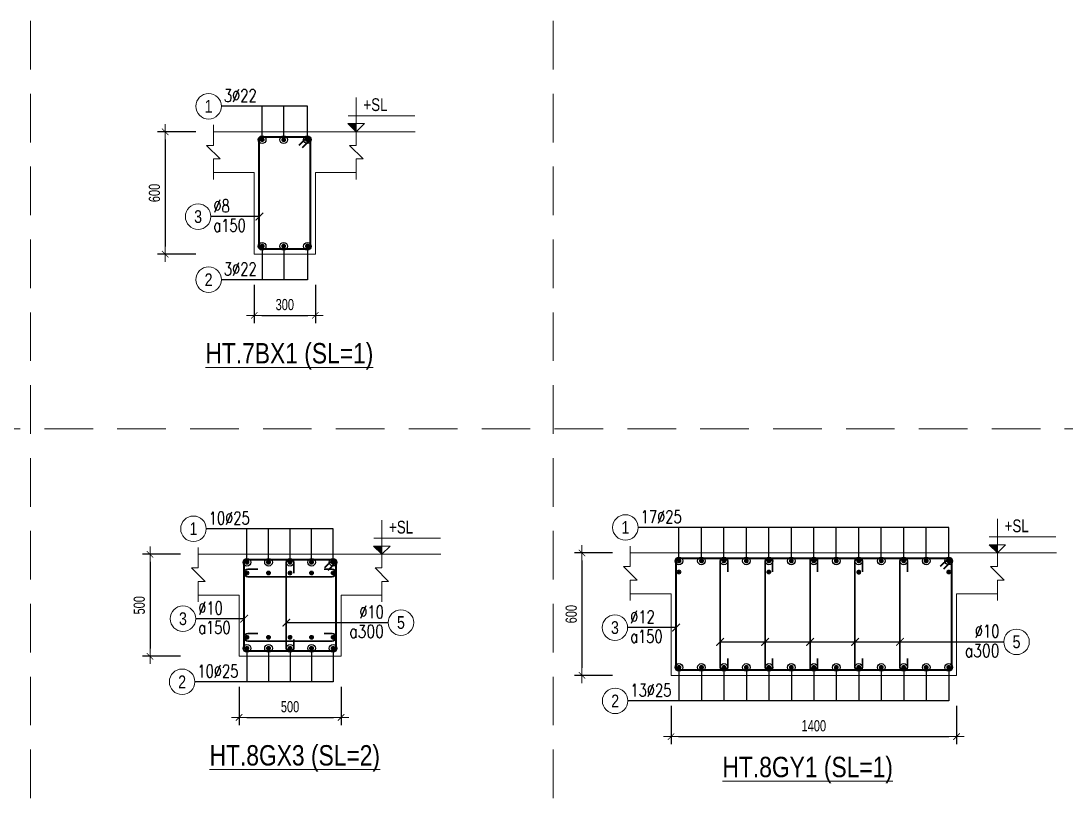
# Model space of a CAD drawing. Header units: millimetres. Extents: x 225489 to 327520, y -235866 to -221866.
# Drawn here: x 272615 to 277738, y -225666 to -221866 of the extents above; entities that cross this region are included whole.
import ezdxf
from ezdxf.enums import TextEntityAlignment as Align

# ---------------------------------------------------------------- set-up
doc = ezdxf.new("R2010")
doc.units = ezdxf.units.MM
doc.header["$PDMODE"] = 3
doc.linetypes.add('HIDDEN2', pattern=[4.762499999999999, 3.175, -1.5875])
doc.layers.get('0').update_dxf_attribs({"lineweight": 20})
doc.layers.get('Defpoints').update_dxf_attribs({"color": 151, "lineweight": 9})
for name, color, linetype, lineweight in [('NDC_S_ANNO', 7, 'Continuous', 20), ('NDC_S_CONTINUOUS', 3, 'Continuous', 20), ('NDC_S_DIM', 1, 'Continuous', 15), ('NDC_S_HIDDEN', 8, 'HIDDEN2', 13), ('NDC_S_REBAR', 4, 'Continuous', 35), ('NDC_S_STIRRUP', 4, 'Continuous', 40), ('NDC_S_TEXT SYMBOL', 7, 'Continuous', 20), ('NDC_S_THIN LINE', 8, 'Continuous', 9), ('NDC_S_VN TEXT', 7, 'Continuous', 20)]:
    doc.layers.add(name, color=color, linetype=linetype, lineweight=lineweight)
doc.styles.add('ARIAL', font='arial.ttf', dxfattribs={"width": 0.8})
doc.styles.add('NDC_ANNO', font='', dxfattribs={"width": 0.8})
doc.styles.add('NDC_DIM', font='', dxfattribs={"width": 0.75})
doc.styles.add('NDC_EN TXT', font='romans.shx', dxfattribs={"width": 0.8})
doc.styles.get('NDC_ANNO').set_extended_font_data('Dotum')
doc.styles.get('NDC_DIM').set_extended_font_data('Dotum')
doc.dimstyles.new('NDC_dim_25', dxfattribs={"dimscale": 25, "dimtxt": 2.2, "dimasz": 1.5, "dimexe": 1.5, "dimexo": 2.5, "dimgap": 1, "dimtad": 1, "dimdec": 0, "dimzin": 0, "dimdsep": 46, "dimtxsty": 'NDC_DIM', "dimblk": 'DIMMARK', "dimcen": 0.09, "dimdle": 1.2, "dimclrd": 1, "dimclre": 1, "dimclrt": 3, "dimadec": 0, "dimazin": 0, "dimtfac": 1, "dimtdec": 0, "dimtix": 1, "dimtofl": 0, "dimtmove": 0, "dimatfit": 3, "dimfxl": 6, "dimfxlon": 1, "dimtolj": 1, "dimtzin": 0, "dimarcsym": 0})

# ---------------------------------------------------------------- blocks, each defined once
blk = doc.blocks.new('kata_block_TD')
at = {"color": 6, "linetype": 'ByBlock', "lineweight": -2, "style": 'ARIAL', "width": 0.8}
blk.add_attdef('SECTDET2', text='', height=5, dxfattribs=at).set_placement((0, 7.970649532882817), align=Align.CENTER)
at = {"color": 0, "linetype": 'ByBlock', "lineweight": -2, "style": 'ARIAL', "width": 0.8}
blk.add_attdef('SECTDET1', text='', height=5, dxfattribs=at).set_placement((0, 1.470649532882817), align=Align.CENTER)
at = {"color": 3, "lineweight": 25, "style": 'ARIAL', "width": 0.8}
blk.add_attdef('SSCALE', text='', height=2.5, dxfattribs=at).set_placement((0, -3.998868953555331), align=Align.CENTER)
blk = doc.blocks.new('kata_block_CT')
at = {"layer": 'NDC_S_ANNO'}
blk.add_hatch(color=3, dxfattribs=at).paths.add_polyline_path([(0, 1.596954857557648), (-1.612010908633238, 1.596954857557648), (0, 0)])
at = {"layer": 'NDC_S_ANNO', "ltscale": 50}
h = blk.add_hatch(dxfattribs=at)
h.set_pattern_fill('ANSI31', color=256, scale=1.406250541793835, style=0)
h.set_pattern_definition([(45.00000000000001, (0, 5.456968210637569e-12), (-3.157122508925224, 3.157122508925225), [])])
h.paths.add_polyline_path([(0, 1.596954857557648), (0, 0), (1.612010908924276, 1.596954857557648)])
for p, q in [((-1.592704896858777, 3.140833880479477), (11.46947077315417, 3.140833880479477)), ((11.56125648126181, 5.456968210637569e-12), (-1.63869572513795, 5.456968210637569e-12))]:
    blk.add_line(p, q, dxfattribs=at)
for points in [[(0, 6.69495074864426), (0, 0)], [(0, 0), (-1.612010908924276, 1.596954857557648), (0, 1.596954857557648)], [(0, 0), (1.612010908924276, 1.596954857557648), (0, 1.596954857557648)]]:
    blk.add_lwpolyline(points, dxfattribs=at)
at = {"layer": 'NDC_S_ANNO', "color": 8, "ltscale": 50}
blk.add_lwpolyline([(0, 0), (-1.612010908633238, 1.596954857557648), (0, 1.596954857557648)], dxfattribs=at)
at = {"layer": 'NDC_S_TEXT SYMBOL', "color": 3, "style": 'NDC_ANNO', "width": 0.8}
blk.add_attdef('CT', (1.409564409346785, 4.068271311703938), '', height=2.5, dxfattribs=at)
blk = doc.blocks.new('DIMMARK')
at = {"layer": 'NDC_S_DIM', "color": 1}
blk.add_line((-1.5, 0), (1, 0), dxfattribs=at)
at = {"layer": 'NDC_S_DIM', "color": 2, "const_width": 0.1}
blk.add_lwpolyline([(-0.4242640687119285, -0.4242640687119285), (0.4242640687119285, 0.4242640687119285)], dxfattribs=at)
blk = doc.blocks.new('*D178')
at = {"layer": 'Defpoints', "color": 0, "transparency": 16777216}
for p in [(273758.4289635344, -223009.3474996895), (274058.4289635344, -223009.3474996895), (274058.4289635344, -223309.3474996895)]:
    blk.add_point(p, dxfattribs=at)
at = {"layer": 'NDC_S_DIM', "color": 1, "lineweight": -2, "transparency": 16777216}
for p, q in [((273758.4289635344, -223159.3474996895), (273758.4289635344, -223346.8474996895)), ((274058.4289635344, -223159.3474996895), (274058.4289635344, -223346.8474996895)), ((273795.9289635344, -223309.3474996895), (274020.9289635344, -223309.3474996895))]:
    blk.add_line(p, q, dxfattribs=at)
at = {"layer": 'NDC_S_DIM', "color": 1, "lineweight": -2, "transparency": 16777216, "xscale": 37.5, "yscale": 37.5, "zscale": 37.5, "rotation": 180}
blk.add_blockref('DIMMARK', (273758.4289635344, -223309.3474996895), dxfattribs=at)
at = {"layer": 'NDC_S_DIM', "color": 1, "lineweight": -2, "transparency": 16777216, "xscale": 37.5, "yscale": 37.5, "zscale": 37.5}
blk.add_blockref('DIMMARK', (274058.4289635344, -223309.3474996895), dxfattribs=at)
at = {"layer": 'NDC_S_DIM', "color": 3, "transparency": 16777216, "insert": (273908.4289635344, -223256.8474996895), "char_height": 55.00000000000001, "attachment_point": 5, "style": 'NDC_DIM'}
blk.add_mtext('\\A1;300', dxfattribs=at)
blk = doc.blocks.new('*D179')
at = {"layer": 'Defpoints', "color": 0, "transparency": 16777216}
for p in [(273828.1020880787, -222409.3474996895), (273322.1020880787, -223009.3474996895), (273828.1020880787, -223009.3474996895)]:
    blk.add_point(p, dxfattribs=at)
at = {"layer": 'NDC_S_DIM', "color": 1, "lineweight": -2, "transparency": 16777216}
for p, q in [((273472.1020880787, -222409.3474996895), (273284.6020880787, -222409.3474996895)), ((273322.1020880787, -222446.8474996895), (273322.1020880787, -222971.8474996895)), ((273472.1020880787, -223009.3474996895), (273284.6020880787, -223009.3474996895))]:
    blk.add_line(p, q, dxfattribs=at)
at = {"layer": 'NDC_S_DIM', "color": 1, "lineweight": -2, "transparency": 16777216, "xscale": 37.5, "yscale": 37.5, "zscale": 37.5}
for p, rotation in [((273322.1020880787, -222409.3474996895), 90), ((273322.1020880787, -223009.3474996895), 270)]:
    blk.add_blockref('DIMMARK', p, dxfattribs=dict(at, rotation=rotation))
at = {"layer": 'NDC_S_DIM', "color": 3, "transparency": 16777216, "insert": (273269.6020880788, -222709.3474996895), "char_height": 55.00000000000001, "attachment_point": 5, "rotation": 90, "style": 'NDC_DIM'}
blk.add_mtext('\\A1;600', dxfattribs=at)
blk = doc.blocks.new('kata_block_THEP')
at = {"layer": 'NDC_S_REBAR', "color": 0}
for p, q in [((-0.5, 0), (0.5, 0)), ((-0.3535533905960619, 0.353553390592424), (0.3535533905960619, -0.353553390592424)), ((0.3535533905960619, 0.353553390592424), (-0.3535533905960619, -0.353553390592424)), ((0, 0.5), (0, -0.5))]:
    blk.add_line(p, q, dxfattribs=at)
at = {"layer": 'NDC_S_REBAR', "color": 0, "const_width": 0.08333333333333334}
blk.add_lwpolyline([(-0.5, -1.818989403545856e-12, 1), (0.5000000000145519, -1.818989403545856e-12, 1), (-0.5, -1.818989403545856e-12, 1)], format="xyb", dxfattribs=at)
blk = doc.blocks.new('*U11')
blk.add_circle((-2.5, 0), 2.5)
at = {"layer": 'NDC_S_VN TEXT', "color": 3, "style": 'NDC_EN TXT', "width": 0.75}
blk.add_attdef('DK1', (0.5, 0.8455043070534884), '', height=2.5, dxfattribs=at)
at = {"layer": 'NDC_S_VN TEXT', "color": 7, "style": 'ARIAL', "width": 0.8}
blk.add_attdef('SH2', text='', height=2.5, dxfattribs=at).set_placement((-2.5, 0), align=Align.MIDDLE)
blk = doc.blocks.new('*U12')
blk.add_circle((-2.5, 0), 2.5)
at = {"layer": 'NDC_S_VN TEXT', "color": 3, "style": 'NDC_EN TXT', "width": 0.75}
for tag, p in [('DK1', (0.5, 0.8455043070534884)), ('KC1', (0.5, -2.972544307831413))]:
    blk.add_attdef(tag, p, '', height=2.5, dxfattribs=at)
at = {"layer": 'NDC_S_VN TEXT', "color": 7, "style": 'ARIAL', "width": 0.8}
blk.add_attdef('SH2', text='', height=2.5, dxfattribs=at).set_placement((-2.5, 0), align=Align.MIDDLE)
blk = doc.blocks.new('*D184')
at = {"layer": 'Defpoints', "color": 0, "transparency": 16777216}
for p in [(273684.1379715367, -224980.4652427769), (274184.1379715367, -224980.4652427769), (274184.1379715367, -225280.4652427769)]:
    blk.add_point(p, dxfattribs=at)
at = {"layer": 'NDC_S_DIM', "color": 1, "lineweight": -2, "transparency": 16777216}
for p, q in [((273684.1379715367, -225130.4652427769), (273684.1379715367, -225317.9652427769)), ((274184.1379715367, -225130.4652427769), (274184.1379715367, -225317.9652427769)), ((273721.6379715367, -225280.4652427769), (274146.6379715367, -225280.4652427769))]:
    blk.add_line(p, q, dxfattribs=at)
at = {"layer": 'NDC_S_DIM', "color": 1, "lineweight": -2, "transparency": 16777216, "xscale": 37.5, "yscale": 37.5, "zscale": 37.5, "rotation": 180}
blk.add_blockref('DIMMARK', (273684.1379715367, -225280.4652427769), dxfattribs=at)
at = {"layer": 'NDC_S_DIM', "color": 1, "lineweight": -2, "transparency": 16777216, "xscale": 37.5, "yscale": 37.5, "zscale": 37.5}
blk.add_blockref('DIMMARK', (274184.1379715367, -225280.4652427769), dxfattribs=at)
at = {"layer": 'NDC_S_DIM', "color": 3, "transparency": 16777216, "insert": (273934.1379715367, -225227.9652427769), "char_height": 55.00000000000001, "attachment_point": 5, "style": 'NDC_DIM'}
blk.add_mtext('\\A1;500', dxfattribs=at)
blk = doc.blocks.new('*D185')
at = {"layer": 'Defpoints', "color": 0, "transparency": 16777216}
for p in [(273753.811096081, -224480.4652427769), (273247.811096081, -224980.4652427769), (273753.811096081, -224980.4652427769)]:
    blk.add_point(p, dxfattribs=at)
at = {"layer": 'NDC_S_DIM', "color": 1, "lineweight": -2, "transparency": 16777216}
for p, q in [((273397.811096081, -224480.4652427769), (273210.311096081, -224480.4652427769)), ((273247.811096081, -224517.9652427769), (273247.811096081, -224942.9652427769)), ((273397.811096081, -224980.4652427769), (273210.311096081, -224980.4652427769))]:
    blk.add_line(p, q, dxfattribs=at)
at = {"layer": 'NDC_S_DIM', "color": 1, "lineweight": -2, "transparency": 16777216, "xscale": 37.5, "yscale": 37.5, "zscale": 37.5}
for p, rotation in [((273247.811096081, -224480.4652427769), 90), ((273247.811096081, -224980.4652427769), 270)]:
    blk.add_blockref('DIMMARK', p, dxfattribs=dict(at, rotation=rotation))
at = {"layer": 'NDC_S_DIM', "color": 3, "transparency": 16777216, "insert": (273195.311096081, -224730.4652427768), "char_height": 55.00000000000001, "attachment_point": 5, "rotation": 90, "style": 'NDC_DIM'}
blk.add_mtext('\\A1;500', dxfattribs=at)
blk = doc.blocks.new('*U15')
blk.add_circle((2.5, 0), 2.5)
at = {"layer": 'NDC_S_VN TEXT', "color": 3, "style": 'NDC_EN TXT'}
for tag, width, p in [('DK2', 0.75, (-0.85, 0.8455043070534884)), ('KC2', 0.8, (-0.85, -2.972544307831413))]:
    blk.add_attdef(tag, text='', height=2.5, dxfattribs=dict(at, width=width)).set_placement(p, align=Align.RIGHT)
at = {"layer": 'NDC_S_VN TEXT', "color": 7, "style": 'ARIAL', "width": 0.8}
blk.add_attdef('SH3', text='', height=2.5, dxfattribs=at).set_placement((2.5, 0), align=Align.MIDDLE)
blk = doc.blocks.new('*D187')
at = {"layer": 'Defpoints', "color": 0, "transparency": 16777216}
for p in [(275801.4469965673, -225073.9738189864), (277201.4469965673, -225073.9738189864), (277201.4469965673, -225373.9738189864)]:
    blk.add_point(p, dxfattribs=at)
at = {"layer": 'NDC_S_DIM', "color": 1, "lineweight": -2, "transparency": 16777216}
for p, q in [((275801.4469965673, -225223.9738189864), (275801.4469965673, -225411.4738189864)), ((277201.4469965673, -225223.9738189864), (277201.4469965673, -225411.4738189864)), ((275838.9469965673, -225373.9738189864), (277163.9469965673, -225373.9738189864))]:
    blk.add_line(p, q, dxfattribs=at)
at = {"layer": 'NDC_S_DIM', "color": 1, "lineweight": -2, "transparency": 16777216, "xscale": 37.5, "yscale": 37.5, "zscale": 37.5, "rotation": 180}
blk.add_blockref('DIMMARK', (275801.4469965673, -225373.9738189864), dxfattribs=at)
at = {"layer": 'NDC_S_DIM', "color": 1, "lineweight": -2, "transparency": 16777216, "xscale": 37.5, "yscale": 37.5, "zscale": 37.5}
blk.add_blockref('DIMMARK', (277201.4469965673, -225373.9738189864), dxfattribs=at)
at = {"layer": 'NDC_S_DIM', "color": 3, "transparency": 16777216, "insert": (276501.4469965673, -225321.4738189864), "char_height": 55.00000000000001, "attachment_point": 5, "style": 'NDC_DIM'}
blk.add_mtext('\\A1;1400', dxfattribs=at)
blk = doc.blocks.new('*D186')
at = {"layer": 'Defpoints', "color": 0, "transparency": 16777216}
for p in [(275871.1201211116, -224473.9738189864), (275365.1201211116, -225073.9738189864), (275871.1201211116, -225073.9738189864)]:
    blk.add_point(p, dxfattribs=at)
at = {"layer": 'NDC_S_DIM', "color": 1, "lineweight": -2, "transparency": 16777216}
for p, q in [((275515.1201211116, -224473.9738189864), (275327.6201211116, -224473.9738189864)), ((275365.1201211116, -224511.4738189864), (275365.1201211116, -225036.4738189864)), ((275515.1201211116, -225073.9738189864), (275327.6201211116, -225073.9738189864))]:
    blk.add_line(p, q, dxfattribs=at)
at = {"layer": 'NDC_S_DIM', "color": 1, "lineweight": -2, "transparency": 16777216, "xscale": 37.5, "yscale": 37.5, "zscale": 37.5}
for p, rotation in [((275365.1201211116, -224473.9738189864), 90), ((275365.1201211116, -225073.9738189864), 270)]:
    blk.add_blockref('DIMMARK', p, dxfattribs=dict(at, rotation=rotation))
at = {"layer": 'NDC_S_DIM', "color": 3, "transparency": 16777216, "insert": (275312.6201211117, -224773.9738189863), "char_height": 55.00000000000001, "attachment_point": 5, "rotation": 90, "style": 'NDC_DIM'}
blk.add_mtext('\\A1;600', dxfattribs=at)

msp = doc.modelspace()

# ---------------------------------------------------------------- linework, layer by layer
at = {"layer": 'NDC_S_CONTINUOUS'}
for points in [[(273558.4289635344, -222409.3474996895), (273758.4289635344, -222409.3474996895), (273758.4289635344, -222409.3474996895), (274058.4289635344, -222409.3474996895), (274058.4289635344, -222409.3474996895), (274258.4289635344, -222409.3474996895)], [(273558.4289635344, -222609.3474996895), (273758.4289635344, -222609.3474996895), (273758.4289635344, -223009.3474996895), (274058.4289635344, -223009.3474996895), (274058.4289635344, -222609.3474996895), (274258.4289635344, -222609.3474996895)], [(273484.1379715367, -224480.4652427769), (273684.1379715367, -224480.4652427769), (273684.1379715367, -224480.4652427769), (274184.1379715367, -224480.4652427769), (274184.1379715367, -224480.4652427769), (274384.1379715367, -224480.4652427769)], [(275601.4469965673, -224473.9738189864), (275801.4469965673, -224473.9738189864), (275801.4469965673, -224473.9738189864), (277201.4469965673, -224473.9738189864), (277201.4469965673, -224473.9738189864), (277401.4469965673, -224473.9738189864)], [(273484.1379715367, -224680.4652427769), (273684.1379715367, -224680.4652427769), (273684.1379715367, -224980.4652427769), (274184.1379715367, -224980.4652427769), (274184.1379715367, -224680.4652427769), (274384.1379715367, -224680.4652427769)], [(275601.4469965673, -224673.9738189864), (275801.4469965673, -224673.9738189864), (275801.4469965673, -225073.9738189864), (277201.4469965673, -225073.9738189864), (277201.4469965673, -224673.9738189864), (277401.4469965673, -224673.9738189864)]]:
    msp.add_lwpolyline(points, dxfattribs=at)
at = {"layer": 'NDC_S_HIDDEN', "ltscale": 75}
for p, q in [((272662.4073254426, -221865.8761660784), (272662.4073254426, -235865.8761660625)), ((275223.9182628111, -221865.8761660784), (275223.9182628111, -235865.8761660625)), ((285469.9620122854, -223865.8761660761), (267539.3854507055, -223865.8761660761))]:
    msp.add_line(p, q, dxfattribs=at)
at = {"layer": 'NDC_S_REBAR'}
for points in [[(273952.5699715367, -224572.8099327102), (273952.5699715367, -224523.8967629003, 0.9999999999999999), (273915.7059715366, -224523.8967629003), (273915.7059715366, -224937.0332427768, 0.9999999999999999), (273952.5699715367, -224937.0332427768), (273952.5699715367, -224897.776351768, -0.414213562)], [(276079.3453334313, -224566.3185089197), (276079.3453334313, -224517.4053391098, 0.9999999999999999), (276042.4813334313, -224517.4053391098), (276042.4813334313, -225030.5418189863, 0.9999999999999999), (276079.3453334313, -225030.5418189863), (276079.3453334313, -224991.2849279775, -0.414213562)], [(276299.4126597033, -224566.3185089197), (276299.4126597033, -224517.4053391098, 0.9999999999999999), (276262.5486597033, -224517.4053391098), (276262.5486597033, -225030.5418189863, 0.9999999999999999), (276299.4126597033, -225030.5418189863), (276299.4126597033, -224991.2849279775, -0.414213562)], [(276519.7459930407, -224566.3185089197), (276519.7459930407, -224517.4053391099, 0.9999999999999999), (276482.8819930406, -224517.4053391099), (276482.8819930406, -225030.5418189863, 0.9999999999999999), (276519.7459930407, -225030.5418189863), (276519.7459930407, -224991.2849279775, -0.414213562)], [(276740.079326378, -224566.3185089197), (276740.079326378, -224517.4053391099, 0.9999999999999999), (276703.2153263781, -224517.4053391099), (276703.2153263781, -225030.5418189863, 0.9999999999999999), (276740.079326378, -225030.5418189863), (276740.079326378, -224991.2849279775, -0.414213562)], [(276960.4126597114, -224566.3185089197), (276960.4126597114, -224517.4053391099, 0.9999999999999999), (276923.5486597113, -224517.4053391099), (276923.5486597113, -225030.5418189864, 0.9999999999999999), (276960.4126597114, -225030.5418189864), (276960.4126597114, -224991.2849279775, -0.414213562)], [(273776.4831413467, -224553.6912818631), (273727.5699715369, -224553.6912818631, 0.9999999999999999), (273727.5699715369, -224590.5552818632), (274140.7059715368, -224590.5552818632, 0.9999999999999999), (274140.7059715368, -224553.6912818631), (274101.449080528, -224553.6912818631, -0.414213562)], [(273776.4831413467, -224868.9819732263), (273727.5699715369, -224868.9819732263, 0.9999999999999999), (273727.5699715369, -224905.8459732264), (274140.7059715368, -224905.8459732264, 0.9999999999999999), (274140.7059715368, -224868.9819732263), (274101.449080528, -224868.9819732263, -0.414213562)]]:
    msp.add_lwpolyline(points, format="xyb", dxfattribs=at)
at = {"layer": 'NDC_S_STIRRUP'}
for points in [[(273979.4289635344, -222474.3474996895), (274019.4289635344, -222434.3474996895, -0.414213562), (274033.4289635344, -222448.3474996895), (274033.4289635344, -222970.3474996895, -0.414213562), (274019.4289635344, -222984.3474996895), (273797.4289635344, -222984.3474996895, -0.414213562), (273783.4289635344, -222970.3474996895), (273783.4289635344, -222448.3474996895, -0.414213562), (273797.4289635344, -222434.3474996895), (274019.4289635344, -222434.3474996895, -0.414213562), (274033.4289635344, -222448.3474996895), (273993.4289635344, -222488.3474996895)], [(274105.1379715367, -224545.4652427769), (274145.1379715367, -224505.4652427769, -0.414213562), (274159.1379715367, -224519.4652427769), (274159.1379715367, -224941.4652427769, -0.414213562), (274145.1379715367, -224955.4652427769), (273723.1379715367, -224955.4652427769, -0.414213562), (273709.1379715367, -224941.4652427769), (273709.1379715367, -224519.4652427769, -0.414213562), (273723.1379715367, -224505.4652427769), (274145.1379715367, -224505.4652427769, -0.414213562), (274159.1379715367, -224519.4652427769), (274119.1379715367, -224559.4652427769)], [(277122.4469965673, -224538.9738189864), (277162.4469965673, -224498.9738189864, -0.414213562), (277176.4469965673, -224512.9738189864), (277176.4469965673, -225034.9738189864, -0.414213562), (277162.4469965673, -225048.9738189864), (275840.4469965673, -225048.9738189864, -0.414213562), (275826.4469965673, -225034.9738189864), (275826.4469965673, -224512.9738189864, -0.414213562), (275840.4469965673, -224498.9738189864), (277162.4469965673, -224498.9738189864, -0.414213562), (277176.4469965673, -224512.9738189864), (277136.4469965673, -224552.9738189864)]]:
    msp.add_lwpolyline(points, format="xyb", dxfattribs=at)
at = {"layer": 'NDC_S_THIN LINE'}
for points in [[(273558.4289635344, -222642.6808330229), (273558.4289635344, -222542.6808330229), (273591.7622968678, -222542.6808330229), (273525.0956302011, -222476.0141663562), (273558.4289635344, -222476.0141663562), (273558.4289635344, -222376.0141663562)], [(274258.4289635344, -222642.6808330229), (274258.4289635344, -222542.6808330229), (274291.7622968678, -222542.6808330229), (274225.0956302011, -222476.0141663562), (274258.4289635344, -222476.0141663562), (274258.4289635344, -222376.0141663562)], [(273484.1379715367, -224713.7985761102), (273484.1379715367, -224613.7985761102), (273517.47130487, -224613.7985761102), (273450.8046382033, -224547.1319094435), (273484.1379715367, -224547.1319094435), (273484.1379715367, -224447.1319094435)], [(274384.1379715367, -224713.7985761102), (274384.1379715367, -224613.7985761102), (274417.47130487, -224613.7985761102), (274350.8046382033, -224547.1319094435), (274384.1379715367, -224547.1319094435), (274384.1379715367, -224447.1319094435)], [(275601.4469965673, -224707.3071523197), (275601.4469965673, -224607.3071523197), (275634.7803299006, -224607.3071523197), (275568.113663234, -224540.640485653), (275601.4469965674, -224540.640485653), (275601.4469965674, -224440.640485653)], [(277401.4469965673, -224707.3071523197), (277401.4469965673, -224607.3071523197), (277434.7803299006, -224607.3071523197), (277368.113663234, -224540.640485653), (277401.4469965674, -224540.640485653), (277401.4469965674, -224440.640485653)]]:
    msp.add_lwpolyline(points, dxfattribs=at)

# ---------------------------------------------------------------- block references
at = {"layer": 'NDC_S_REBAR', "xscale": 22, "yscale": 22, "zscale": 22}
for p in [(273797.4289635344, -222448.3474996895), (274019.4289635344, -222448.3474996895), (273797.4289635344, -222970.3474996895), (273902.9289635344, -222970.3474996895), (274019.4289635344, -222970.3474996895), (273723.1379715367, -224519.4652427769), (274145.1379715367, -224519.4652427769), (275840.4469965673, -224512.9738189864), (275950.613663234, -224512.9738189864), (276060.7803299006, -224512.9738189864), (276170.9469965673, -224512.9738189864), (276281.113663234, -224512.9738189864), (276391.2803299006, -224512.9738189864), (276501.4469965673, -224512.9738189864), (276611.613663234, -224512.9738189864), (276721.7803299006, -224512.9738189864), (276831.9469965673, -224512.9738189864), (276942.113663234, -224512.9738189864), (277052.2803299006, -224512.9738189864), (277162.4469965673, -224512.9738189864), (273723.1379715367, -224572.1232818631), (274145.1379715367, -224572.1232818631), (275840.4469965673, -224567.4467240722), (276281.113663234, -224567.4467240722), (276721.6473263779, -224568.276010166), (277162.4469965673, -224567.4467240722), (273723.1379715367, -224887.4139732263), (273828.6379715367, -224887.4139732263), (273934.1379715367, -224887.4139732263), (274039.6379715367, -224887.4139732263), (274145.1379715367, -224887.4139732263), (273723.1379715367, -224941.4652427769), (273828.6379715367, -224941.4652427769), (273934.1379715367, -224941.4652427769), (274039.6379715367, -224941.4652427769), (274145.1379715367, -224941.4652427769), (275840.4469965673, -225034.9738189864), (275950.613663234, -225034.9738189864), (276060.7803299006, -225034.9738189864), (276170.9469965673, -225034.9738189864), (276281.113663234, -225034.9738189864), (276391.2803299006, -225034.9738189864), (276501.4469965673, -225034.9738189864), (276611.613663234, -225034.9738189864), (276721.7803299006, -225034.9738189864), (276831.9469965673, -225034.9738189864), (276942.113663234, -225034.9738189864), (277052.2803299006, -225034.9738189864), (277162.4469965673, -225034.9738189864)]:
    msp.add_blockref('kata_block_THEP', p, dxfattribs=at)
at = {"layer": 'NDC_S_REBAR', "xscale": -22, "yscale": 22, "zscale": 22, "rotation": 180}
for p in [(273902.9289635344, -222448.3474996895), (273828.6379715367, -224519.4652427769), (273934.1379715367, -224519.4652427769), (274039.6379715367, -224519.4652427769), (273828.6379715367, -224572.1232818631), (273934.1379715367, -224572.1232818631), (274039.6379715367, -224572.1232818631)]:
    msp.add_blockref('kata_block_THEP', p, dxfattribs=at)
at = {"layer": 'NDC_S_THIN LINE', "xscale": 25, "yscale": 25, "zscale": 25}
for name, p, values in [('*U11', (273597.4289635344, -222284.3474996895), {'SH2': '1', 'DK1': '3%%c22'}), ('*U12', (273545.9289635344, -222825.1681702991), {'SH2': '3', 'DK1': '%%c8', 'KC1': 'a150'}), ('*U11', (273597.4289635344, -223134.3474996895), {'SH2': '2', 'DK1': '3%%c22'}), ('*U11', (273523.1379715367, -224355.4652427769), {'SH2': '1', 'DK1': '10%%c25'}), ('*U11', (275640.4469965673, -224348.9738189864), {'SH2': '1', 'DK1': '17%%c25'}), ('*U12', (273471.6379715367, -224796.2859133864), {'SH2': '3', 'DK1': '%%c10', 'KC1': 'a150'}), ('*U15', (274415.1941704009, -224815.3815056637), {'SH3': '5', 'DK2': '%%c10', 'KC2': 'a300'}), ('*U12', (275588.9469965673, -224839.7944895959), {'SH2': '3', 'DK1': '%%c12', 'KC1': 'a150'}), ('*U15', (277432.5031954315, -224909.9642258626), {'SH3': '5', 'DK2': '%%c10', 'KC2': 'a300'}), ('*U11', (273467.6795236882, -225105.4652427769), {'SH2': '2', 'DK1': '10%%c25'}), ('*U11', (275590.1380281905, -225198.9738189864), {'SH2': '2', 'DK1': '13%%c25'})]:
    msp.add_blockref(name, p, dxfattribs=at).add_auto_attribs(values)
at = {"layer": 'NDC_S_VN TEXT', "xscale": 25, "yscale": 25, "zscale": 25}
for p in [(274258.4289635344, -222409.3474996895), (274384.1379715367, -224480.4652427769), (277401.4469965673, -224473.9738189864)]:
    msp.add_blockref('kata_block_CT', p, dxfattribs=at).add_auto_attribs({'CT': '+SL'})
at = {"layer": 'NDC_S_VN TEXT'}
ref = msp.add_blockref('kata_block_TD', (273930.8441072273, -223574.2531466266), dxfattribs=dict(at, xscale=20, yscale=20, zscale=20))
ref.add_attrib('SECTDET1', '%%uHT.7BX1 (SL=1)', dxfattribs={"layer": '0', "color": 0, "linetype": 'ByBlock', "lineweight": -2, "height": 100, "style": 'ARIAL', "width": 0.8}).set_placement((273930.8441072273, -223544.8401559689), align=Align.CENTER)
ref = msp.add_blockref('kata_block_TD', (273957.3963458943, -225545.3708897139), dxfattribs=dict(at, xscale=20, yscale=20, zscale=20))
ref.add_attrib('SECTDET1', '%%uHT.8GX3 (SL=2)', dxfattribs={"layer": '0', "color": 0, "linetype": 'ByBlock', "lineweight": -2, "height": 100, "style": 'ARIAL', "width": 0.8}).set_placement((273957.3963458943, -225515.9578990562), align=Align.CENTER)
ref = msp.add_blockref('kata_block_TD', (276471.4724027971, -225602.5539007206), dxfattribs=dict(at, xscale=20, yscale=20, zscale=20))
ref.add_attrib('SECTDET1', '%%uHT.8GY1 (SL=1)', dxfattribs={"layer": '0', "color": 0, "linetype": 'ByBlock', "lineweight": -2, "height": 100, "style": 'ARIAL', "width": 0.8}).set_placement((276471.4724027971, -225573.1409100629), align=Align.CENTER)

# ---------------------------------------------------------------- dimensions: what is measured, and where the dimension line sits
at = {"layer": 'NDC_S_DIM'}
for base, p1, p2, picture, middle in [((273322.1020880787, -223009.3474996895), (273828.1020880787, -222409.3474996895), (273828.1020880787, -223009.3474996895), '*D179', (273269.6020880788, -222709.3474996895)), ((275365.1201211116, -225073.9738189864), (275871.1201211116, -224473.9738189864), (275871.1201211116, -225073.9738189864), '*D186', (275312.6201211117, -224773.9738189863)), ((273247.811096081, -224980.4652427769), (273753.811096081, -224480.4652427769), (273753.811096081, -224980.4652427769), '*D185', (273195.311096081, -224730.4652427768))]:
    dim = msp.add_linear_dim(base=base, p1=p1, p2=p2, angle=270, dimstyle='NDC_dim_25', dxfattribs=at)
    dim.commit()
    dim.dimension.update_dxf_attribs({"geometry": picture, "text_midpoint": middle})
for base, p1, p2, picture, middle in [((274058.4289635344, -223309.3474996895), (273758.4289635344, -223009.3474996895), (274058.4289635344, -223009.3474996895), '*D178', (273908.4289635344, -223256.8474996895)), ((274184.1379715367, -225280.4652427769), (273684.1379715367, -224980.4652427769), (274184.1379715367, -224980.4652427769), '*D184', (273934.1379715367, -225227.9652427769)), ((277201.4469965673, -225373.9738189864), (275801.4469965673, -225073.9738189864), (277201.4469965673, -225073.9738189864), '*D187', (276501.4469965673, -225321.4738189864))]:
    dim = msp.add_linear_dim(base=base, p1=p1, p2=p2, dimstyle='NDC_dim_25', dxfattribs=at)
    dim.commit()
    dim.dimension.update_dxf_attribs({"geometry": picture, "text_midpoint": middle})

# ---------------------------------------------------------------- leaders
at = {"layer": 'NDC_S_THIN LINE'}
for points, override in [([(273797.4289635344, -222448.3474996895), (273797.4289635344, -222284.3474996895), (273597.4289635344, -222284.3474996895)], {"dimldrblk": 'DotBlank'}), ([(273902.9289635344, -222448.3474996895), (273902.9289635344, -222284.3474996895), (273597.4289635344, -222284.3474996895)], {"dimldrblk": 'DotBlank'}), ([(274019.4289635344, -222448.3474996895), (274019.4289635344, -222284.3474996895), (273597.4289635344, -222284.3474996895)], {"dimldrblk": 'DotBlank'}), ([(273783.4289635344, -222825.1681702991), (273545.9289635344, -222825.1681702991)], {"dimldrblk": 'ArchTick'}), ([(273797.4289635344, -222970.3474996895), (273797.4289635344, -223134.3474996895), (273597.4289635344, -223134.3474996895)], {"dimldrblk": 'DotBlank'}), ([(273902.9289635344, -222970.3474996895), (273902.9289635344, -223134.3474996895), (273597.4289635344, -223134.3474996895)], {"dimldrblk": 'DotBlank'}), ([(274019.4289635344, -222970.3474996895), (274019.4289635344, -223134.3474996895), (273597.4289635344, -223134.3474996895)], {"dimldrblk": 'DotBlank'}), ([(273723.1379715367, -224519.4652427769), (273723.1379715367, -224355.4652427769), (273523.1379715367, -224355.4652427769)], {"dimldrblk": 'DotBlank'}), ([(273828.6379715367, -224519.4652427769), (273828.6379715367, -224355.4652427769), (273523.1379715367, -224355.4652427769)], {"dimldrblk": 'DotBlank'}), ([(273934.1379715368, -224519.4652427768), (273934.1379715368, -224355.4652427768), (273523.1379715367, -224355.4652427769)], {"dimldrblk": 'DotBlank'}), ([(274039.6379715368, -224519.4652427768), (274039.6379715368, -224355.4652427768), (273523.1379715367, -224355.4652427769)], {"dimldrblk": 'DotBlank'}), ([(274145.1379715367, -224519.4652427769), (274145.1379715367, -224355.4652427769), (273523.1379715367, -224355.4652427769)], {"dimldrblk": 'DotBlank'}), ([(275840.4469965673, -224512.9738189864), (275840.4469965673, -224348.9738189864), (275640.4469965673, -224348.9738189864)], {"dimldrblk": 'DotBlank'}), ([(277162.4469965673, -224512.9738189864), (277162.4469965673, -224348.9738189864), (275640.4469965673, -224348.9738189864)], {"dimldrblk": 'DotBlank'}), ([(275950.6136632341, -224512.9738189864), (275950.6136632341, -224348.9738189864), (275750.6136632341, -224348.9738189864)], {"dimldrblk": 'DotBlank'}), ([(276060.7803299006, -224512.9738189864), (276060.7803299006, -224348.9738189864), (275860.7803299006, -224348.9738189864)], {"dimldrblk": 'DotBlank'}), ([(276170.9469965673, -224512.9738189864), (276170.9469965673, -224348.9738189864), (275970.9469965673, -224348.9738189864)], {"dimldrblk": 'DotBlank'}), ([(276281.1136632341, -224512.9738189864), (276281.1136632341, -224348.9738189864), (276081.1136632341, -224348.9738189864)], {"dimldrblk": 'DotBlank'}), ([(276391.2803299006, -224512.9738189864), (276391.2803299006, -224348.9738189864), (276191.2803299006, -224348.9738189864)], {"dimldrblk": 'DotBlank'}), ([(276501.4469965673, -224512.9738189864), (276501.4469965673, -224348.9738189864), (276301.4469965673, -224348.9738189864)], {"dimldrblk": 'DotBlank'}), ([(276611.613663234, -224512.9738189864), (276611.613663234, -224348.9738189864), (276411.613663234, -224348.9738189864)], {"dimldrblk": 'DotBlank'}), ([(276721.7803299008, -224512.9738189864), (276721.7803299008, -224348.9738189864), (276521.7803299008, -224348.9738189864)], {"dimldrblk": 'DotBlank'}), ([(276831.9469965675, -224512.9738189864), (276831.9469965675, -224348.9738189864), (276631.9469965675, -224348.9738189864)], {"dimldrblk": 'DotBlank'}), ([(276942.113663234, -224512.9738189864), (276942.113663234, -224348.9738189864), (276742.113663234, -224348.9738189864)], {"dimldrblk": 'DotBlank'}), ([(277052.2803299008, -224512.9738189864), (277052.2803299008, -224348.9738189864), (276852.2803299008, -224348.9738189864)], {"dimldrblk": 'DotBlank'}), ([(273709.1379715367, -224796.2859133864), (273471.6379715367, -224796.2859133864)], {"dimldrblk": 'ArchTick'}), ([(273915.7059715366, -224815.3815056637), (274415.1941704009, -224815.3815056637)], {"dimldrblk": 'ArchTick'}), ([(275826.4469965673, -224839.7944895959), (275588.9469965673, -224839.7944895959)], {"dimldrblk": 'ArchTick'}), ([(276042.4813334313, -224909.9642258626), (277432.5031954315, -224909.9642258626)], {"dimldrblk": 'ArchTick'}), ([(276262.5486597033, -224909.9642258626), (277432.5031954315, -224909.9642258626)], {"dimldrblk": 'ArchTick'}), ([(276482.8819930406, -224909.9642258626), (277432.5031954315, -224909.9642258626)], {"dimldrblk": 'ArchTick'}), ([(276703.2153263781, -224909.9642258626), (277055.0549167625, -224909.9642258626)], {"dimldrblk": 'ArchTick'}), ([(276923.5486597113, -224909.9642258626), (277243.6460525744, -224909.9642258626)], {"dimldrblk": 'ArchTick'}), ([(273723.1379715367, -224941.4652427769), (273723.1379715367, -225105.4652427769), (273467.6795236882, -225105.4652427769)], {"dimldrblk": 'DotBlank'}), ([(273828.6379715367, -224941.4652427769), (273828.6379715367, -225105.4652427769), (273467.6795236882, -225105.4652427769)], {"dimldrblk": 'DotBlank'}), ([(273934.1379715367, -224941.4652427769), (273934.1379715367, -225105.4652427769), (273467.6795236882, -225105.4652427769)], {"dimldrblk": 'DotBlank'}), ([(274039.6379715367, -224941.4652427769), (274039.6379715367, -225105.4652427769), (273467.6795236882, -225105.4652427769)], {"dimldrblk": 'DotBlank'}), ([(274145.1379715367, -224941.4652427769), (274145.1379715367, -225105.4652427769), (273467.6795236882, -225105.4652427769)], {"dimldrblk": 'DotBlank'}), ([(275840.4469965673, -225034.9738189864), (275840.4469965673, -225198.9738189864), (275590.1380281905, -225198.9738189864)], {"dimldrblk": 'DotBlank'}), ([(277162.4469965673, -225034.9738189864), (277162.4469965673, -225198.9738189864), (275590.1380281905, -225198.9738189864)], {"dimldrblk": 'DotBlank'}), ([(275950.6136632341, -225034.9738189864), (275950.6136632341, -225198.9738189864), (275700.3046948573, -225198.9738189864)], {"dimldrblk": 'DotBlank'}), ([(276060.7803299006, -225034.9738189864), (276060.7803299006, -225198.9738189864), (275810.4713615238, -225198.9738189864)], {"dimldrblk": 'DotBlank'}), ([(276170.9469965673, -225034.9738189864), (276170.9469965673, -225198.9738189864), (275920.6380281905, -225198.9738189864)], {"dimldrblk": 'DotBlank'}), ([(276281.1136632341, -225034.9738189864), (276281.1136632341, -225198.9738189864), (276030.8046948573, -225198.9738189864)], {"dimldrblk": 'DotBlank'}), ([(276391.2803299006, -225034.9738189864), (276391.2803299006, -225198.9738189864), (276140.9713615238, -225198.9738189864)], {"dimldrblk": 'DotBlank'}), ([(276501.4469965673, -225034.9738189864), (276501.4469965673, -225198.9738189864), (276251.1380281905, -225198.9738189864)], {"dimldrblk": 'DotBlank'}), ([(276611.613663234, -225034.9738189864), (276611.613663234, -225198.9738189864), (276361.3046948572, -225198.9738189864)], {"dimldrblk": 'DotBlank'}), ([(276721.7803299008, -225034.9738189864), (276721.7803299008, -225198.9738189864), (276471.471361524, -225198.9738189864)], {"dimldrblk": 'DotBlank'}), ([(276831.9469965675, -225034.9738189864), (276831.9469965675, -225198.9738189864), (276581.6380281906, -225198.9738189864)], {"dimldrblk": 'DotBlank'}), ([(276942.113663234, -225034.9738189864), (276942.113663234, -225198.9738189864), (276691.8046948572, -225198.9738189864)], {"dimldrblk": 'DotBlank'}), ([(277052.2803299008, -225034.9738189864), (277052.2803299008, -225198.9738189864), (276801.971361524, -225198.9738189864)], {"dimldrblk": 'DotBlank'})]:
    msp.add_leader(points, dimstyle='NDC_dim_25', override=override, dxfattribs=at)

doc.saveas('drawing.dxf')
